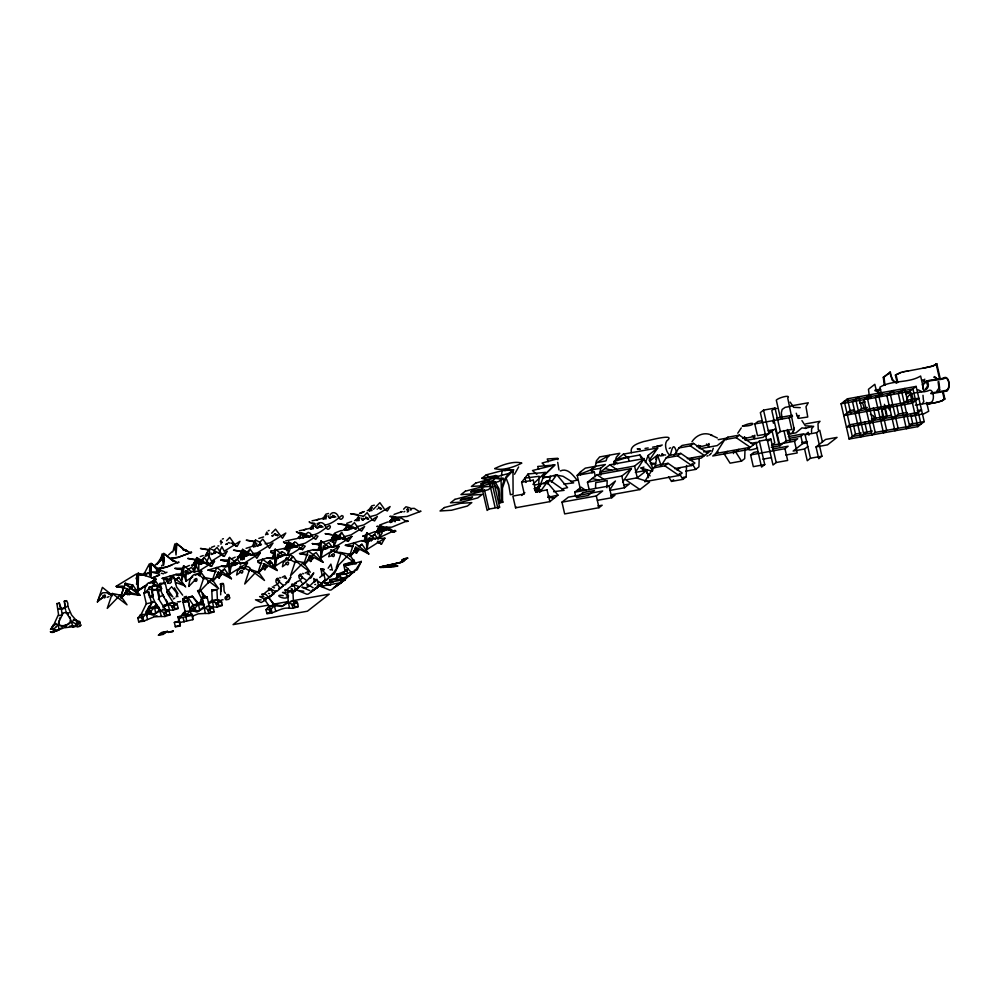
<?xml version="1.0" encoding="UTF-8"?>
<svg xmlns="http://www.w3.org/2000/svg" width="999" height="999" viewBox="0 0 999 999"><rect width="100%" height="100%" fill="white"/><g stroke="black" fill="none" stroke-linecap="round" stroke-linejoin="round"><path stroke-width="1.5" d="M381.094 532.08L382.53 531.231L380.794 531.456L381.318 527.872L383.304 528.533M64.96 605.332L64.972 606.368A6.618 5.295 86.9 0 1 64.91 607.33L65.559 609.777M197.602 563.274L197.877 562.212L200.649 563.386L204.058 562.887L200.499 564.198L201.723 562M557.704 462.337L558.965 469.905M170.067 614.835L164.922 616.52L161.301 616.47C159.79 606.942 151.049 600.174 151.898 589.822L157.018 589.348L159.528 600.324L165.147 609.178L166.433 614.797L170.067 614.835L168.819 610.064L162.587 609.415M153.134 595.254L153.122 596.453L150.162 597.589L149.251 596.915L153.134 595.254L151.898 589.822M142.77 614.385L139.735 615.459L146.204 613.935L153.696 614.685L160.027 609.652L156.818 604.582M178.247 608.441L173.102 610.127L169.468 610.077C167.957 600.549 159.228 593.781 160.065 583.428L165.185 582.954L167.707 593.93L173.327 602.784L174.613 608.403L178.247 608.441L176.998 603.671L173.327 602.784L169.48 603.134M160.027 609.652L160.002 610.851L153.696 614.685M161.314 588.861L161.289 590.059L158.341 591.208L157.43 590.521L161.314 588.861L160.065 583.428M191.234 615.109L188.174 600.449L183.029 602.272L186.114 615.734M188.174 600.449L190.272 610.901L186.988 614.248L181.868 614.86L185.14 611.513L190.272 610.901L197.765 611.65L204.083 607.817L209.216 606.143L212.887 607.03L213.424 609.353M197.765 611.65L204.096 606.605L201.985 597.365L207.105 596.903L210.514 611.75L214.136 611.8L213.237 607.854L209.216 606.143L206.656 606.368M214.136 611.8L209.003 613.473L205.369 613.436L201.985 597.365M204.096 606.605L204.083 607.817L208.092 609.54L213.237 607.854M216.895 589.535L211.776 590.009L211.763 591.221L216.895 589.535L217.395 599.75L218.681 605.369L222.315 605.406L221.416 601.46L217.395 599.75L213.561 600.099M267.969 607.242L274.425 605.719L281.918 606.468L288.261 601.423L289.523 608.254L293.157 608.291L298.301 606.618L297.39 602.672L293.381 600.948L290.821 601.186M292.882 590.746L287.762 591.221L287.737 592.419L292.882 590.746L293.381 600.948L294.668 606.568L298.301 606.618M256.731 543.169L256.643 543.893M255.207 544.33L255.507 540.034L260.252 542.432M242.307 559.902L242.607 549.325L251.698 555.094M939.622 387.987L938.798 381.518M595.529 488.349L595.729 482.654L607.18 480.581L606.93 487.699M668.581 476.785L671.528 481.406L682.966 479.345L686.163 476.848L686.55 465.459M699.213 458.341L698.913 466.883L695.716 469.38L685.701 471.178M733.503 453.571L733.603 450.724M745.042 448.651L744.692 458.616L741.508 461.113L730.057 463.174L724.188 453.921L727.372 451.436M923.388 400.037L922.989 395.292M58.866 628.92L58.579 626.685M150.712 577.36L151.249 566.833L149.375 570.304M163.636 565.122L164.236 557.854L162.812 559.44M192.145 566.083L195.829 559.865L193.818 572.077L196.403 566.033L196.815 557.592L211.576 566.358L214.498 561.263L209.378 563.486L204.37 562.737M146.965 585.164L137.974 590.834L138.586 573.476L155.856 579.058L153.284 584.153M160.577 571.091L151.336 563.511L150.549 576.236L149.35 563.873L143.631 574.75L149.987 572.152L144.743 575.199M268.157 534.303L267.27 533.204L267.208 534.565M938.898 387.924L938.098 381.718M298.851 548.014L302.51 549.587L305.232 546.191L303.084 545.342L301.573 547.564L292.582 553.234L287.862 555.094L288.599 541.957L297.115 546.478M295.08 588.935C294.892 582.142 288.024 588.324 285.851 590.921C281.88 588.886 288.936 589.535 290.234 591.733M206.568 562.1L209.153 556.53L209.728 548.301L220.654 554.07M526.073 482.455L524.875 478.096L539.16 476.298L538.473 487.887L539.622 492.282M238.274 557.867L241.621 551.598L240.759 559.964L241.621 556.331M199.238 575.599L201.748 571.228L191.92 571.553L189.286 572.764L186.101 570.604L186.001 581.143L192.745 576.898M222.365 542.569L221.453 541.57L220.941 544.23M869.505 397.415L868.456 389.273L874.837 384.29C875.761 388.386 876.797 394.655 882.154 394.717M884.315 385.152L883.278 377.272L890.334 372.165C891.27 376.261 892.307 382.53 897.664 382.605M885.014 385.302L883.965 377.16L890.334 372.165M58.929 629.083L58.991 629.77M313.024 526.898L312.874 527.622L312.924 525.561M358.816 518.631L358.666 519.355L358.703 517.295L359.727 517.794M325.774 516.933L325.624 517.657L325.674 515.596L326.96 516.083M371.566 508.666L371.416 509.39L371.466 507.33L372.227 507.804M275.237 557.966L267.195 557.966L258.017 560.614L257.892 562.4L260.627 562.774M351.86 536.463L338.361 544.967L333.654 546.828L335.876 541.758L336.351 539.522L335.701 537.924L334.965 538.461L336.101 535.501L343.107 539.048L336.338 536.438C333.616 540.447 339.71 539.81 341.683 537.986L346.74 538.698L351.86 536.463L348.301 541.321L334.39 533.691L333.654 546.828L331.069 546.79M385.939 529.72L395.979 531.118L393.868 532.092L380.169 525.424L379.208 537.599L376.261 537.549M243.893 555.282L243.956 554.37M595.329 466.595L596.403 460.814L599.625 456.93L609.265 455.194L596.49 462.774L606.043 460.851L607.092 457.742L610.114 455.032L619.755 453.296L616.321 457.217L613.985 465.072M220.692 594.83L220.742 583.741C226.298 581.63 222.128 590.983 225.437 593.306M207.342 564.048L198.863 561.013L198.751 571.178L214.498 561.263M699.35 446.128L702.322 446.278L709.178 444.53M505.894 477.572L508.766 484.977L510.364 494.692L513.099 494.193L512.962 470.616M286.838 548.463L287.912 547.939L284.315 549.038L287.912 547.939L288.311 546.665L286.838 548.463L286.576 550.661L287.437 545.267L288.174 545.816L286.139 548.351M332.63 540.197L333.691 539.672L330.095 540.771L333.691 539.672L334.103 538.399L332.63 540.197L332.367 542.395L333.229 537L333.966 537.549L331.918 540.097M120.479 597.04L125.325 583.254L139.872 595.292L130.432 592.569L126.748 588.523L125.862 593.394L121.066 597.951M201.423 563.873L198.614 564.06L198.326 562.2M221.591 574.188L219.106 578.034L216.696 576.198L218.331 571.99L231.443 578.758L224.55 569.043L220.742 571.653M247.215 555.606L244.393 555.794L244.118 553.933L244.655 552.747L249.85 554.62L246.291 555.931L247.515 553.733M267.37 565.921L264.897 569.767L262.487 567.932L264.111 563.723L277.235 570.491L270.342 560.789L267.395 562.799M313.162 557.654L310.689 561.5L308.266 559.665L309.902 555.469L323.014 562.225L316.121 552.522L312.312 555.119M358.953 549.4L356.468 553.234L354.058 551.398L355.694 547.202L368.806 553.958L361.913 544.255L358.416 546.703M599.837 474.425L600.636 468.244L605.406 464.51L595.779 466.246L590.996 469.992L592.082 472.814M662.799 454.158L661.962 455.419M394.106 518.843L394.143 518.144M137.163 579.432L136.513 584.215L137.874 582.754L137.163 579.432L137.562 583.366M356.468 553.234L357.055 548.951M501.361 476.024L502.147 470.654L513.623 469.905L505.794 478.384L502.447 488.061L502.559 502.435C499.712 490.422 502.222 476.486 513.623 469.905M243.494 555.993L243.943 559.39L244.767 555.881L243.369 552.884L244.068 551.148L248.501 554.482L246.428 555.132L245.479 552.984M198.863 561.013L198.239 562.924M244.655 552.747L244.018 554.657M144.605 593.069C144.718 583.004 149.937 578.309 157.792 587.112M381.044 530.656L381.206 529.62M175.587 583.616L175.799 582.454L184.79 585.814L173.351 577.572M186.101 570.604L185.077 571.977L188.349 573.651L188.549 572.489M234.34 564.223L234.128 565.384L230.869 563.711M277.747 556.006L279.92 557.117L280.12 555.956M323.526 547.739L325.711 548.851L325.911 547.689M378.534 531.818L379.895 530.132L377.672 533.953M301.211 534.852L301.561 532.929L304.308 533.691M347.003 526.585L347.352 524.662L350.1 525.424M392.782 518.319L393.144 516.396L395.879 517.157M125.325 583.254L132.867 585.139L139.872 595.292L125.862 593.394L126.748 588.523M922.514 403.608L923.963 400.986M394.106 519.967L394.967 518.131L396.041 518.206M66.446 613.261L66.683 613.249A9.366 4.67 51.3 0 1 67.383 614.185L71.004 620.367M923.376 381.281L924.799 379.195M394.355 521.078L394.293 519.792M654.732 467.607L657.492 455.057L649.637 461.226M149.463 574.974L150.15 570.404L150.874 570.841L149.625 571.765L150.15 570.404M168.044 582.604L167.869 583.391L166.333 577.772L163.274 578.396L165.996 578.071M172.802 551.898L174.85 543.931L176.036 554.994L176.835 543.581L186.114 551.198L176.323 543.381L173.838 550.387M299.937 538.211L300.262 536.925M345.729 529.945L346.054 528.658M226.848 573.776L229.545 574.3L231.893 562.337L235.065 564.497L237.712 563.286L247.527 562.961L244.193 568.793L239.972 566.833M243.394 555.007L243.881 552.459L242.857 553.446M272.64 565.509L275.337 566.033L277.685 554.07L280.856 556.231L283.504 555.019L290.222 554.807L292.482 556.156L290.534 559.552M793.056 431.431L793.943 427.922M58.529 622.577L62.887 613.611M219.106 578.034L220.092 574.2M264.897 569.767L265.871 565.933M277.972 558.516L278.634 555.968M310.689 561.5L311.988 556.393M160.327 560.739L162.1 553.908L163.287 565.222L164.086 553.546L173.589 561.351L163.574 553.346L161.051 560.464M61.476 608.141L61.389 608.391A5.607 4.483 63.7 0 1 60.939 607.742L59.64 604.058M938.536 391.783L939.984 389.285M380.057 529.957L379.77 531.068L380.219 530.469M216.696 576.198L218.331 571.99M262.487 567.932L264.111 563.723M308.266 559.665L309.902 555.469M321.328 548.513L321.016 549.7L312.987 549.7L299.575 553.571L307.655 555.144M354.058 551.398L355.694 547.202M367.12 540.259L366.808 541.433L361.85 540.621L345.367 545.304L352.547 546.703M181.456 580.544L183.054 574.55L182.954 571.166L181.868 574.1L175.624 574.5L162.213 578.371L170.292 579.944M699.525 446.428L699.038 448.226L699.924 446.491L698.626 445.429L697.04 446.665L699.924 446.491M745.354 437.649L744.829 439.96L745.716 438.224L754.957 436.263M713.311 448.201L712 451.973M312.35 589.997L312.462 590.834L322.515 583.541L315.247 588.611M396.416 520.067L399.038 519.98M300.1 537.699L299.488 538.523L300.362 536.763M345.879 529.433L345.279 530.269L346.154 528.496M222.39 539.06L223.376 538.698M268.182 530.806L269.168 530.432M334.265 538.224L333.941 539.335C326.461 539.822 320.117 545.092 312.325 543.606L320.404 545.179M213.411 553.034L213.424 553.671L215.16 553.109M303.396 534.989L302.759 535.751M349.175 526.723L348.551 527.484M394.967 518.456L394.343 519.23M259.203 544.767L259.203 545.404L260.939 544.842M61.401 608.354L61.414 608.316A3.521 3.334 68.3 0 0 64.61 607.23C69.868 608.204 67.994 598.801 64.698 601.535M181.506 580.719L183.704 574.138L183.641 565.709L191.021 571.378M219.318 552.135L221.903 546.678L224.251 551.248L239.997 541.321L237.075 546.428L231.631 543.019L232.817 543.893M112.25 593.468L107.255 608.379L120.117 595.104L127.023 604.82L112.25 593.468L120.117 595.104M120.554 597.502L125.1 583.94L139.872 595.292M136.488 578.046L137.85 573.975L137.974 590.834L135.09 590.272M157.23 588.361L158.142 585.651L160.764 586.188M168.394 583.129L170.891 575.674M181.144 573.164L183.641 565.709M198.926 592.295L203.933 577.385L211.8 579.02L218.694 588.723L203.933 577.385M212.088 581.081L216.683 567.42L231.443 578.758M226.923 564.897L229.433 557.442L236.813 563.124M249.713 569.118L244.718 584.028L256.381 571.578L259.315 573.176L264.485 580.456L249.713 569.118L256.381 571.578M257.917 572.702L262.462 559.153L277.235 570.491M272.49 557.317L275.212 549.175L283.828 555.794M295.504 560.851L290.497 575.761L303.371 562.487L310.264 572.202L295.504 560.851L303.371 562.487M303.708 564.435L308.254 550.886L323.014 562.225M317.819 550.412L321.004 540.921L329.62 547.539M341.296 552.584L336.288 567.494L349.163 554.22L356.056 563.936L341.296 552.584L349.163 554.22M349.5 556.181L354.046 542.619L368.806 553.958M364.061 540.784L366.795 532.654L375.412 539.273M136.139 578.796L138.074 573.289L145.729 575.611M149.488 567.107L150.824 563.324L159.89 570.579M66.596 613.536L69.468 612.612M303.084 545.342C298.851 543.706 292.257 550.187 289.81 546.391L290.547 544.705L296.303 547.002M335.602 538.124L336.338 536.438M381.868 528.908L382.13 528.171L385.676 529.832L383.753 530.344L381.031 529.158L381.868 528.908L381.618 531.006L384.028 530.694M61.351 608.503L61.975 613.723A8.566 7.98 58.8 0 1 61.838 614.497L61.975 614.835M537.375 492.195L545.254 472.415L528.134 473.938L521.628 482.255L524.313 494.006L512.862 496.066L515.559 507.817L549.9 501.623L557.904 495.192M312.912 527.435L310.951 528.808L313.486 528.771M325.674 517.457L323.152 518.893L326.236 518.793M358.703 519.168L356.306 520.616L359.278 520.504M371.453 509.203L369.168 510.576L372.028 510.539M315.659 525.774L315.672 527.11M328.384 515.834L329.121 517.694L334.091 516.795L332.48 516.945M557.829 459.64L557.629 458.291L547.265 458.991L548.176 461.863M216.084 571.678L207.992 570.104L221.403 566.233L227.66 565.834L228.734 562.899L229.545 574.3L247.527 562.961M273.451 557.567L274.525 554.645L275.337 566.033L288.823 557.529L290.222 554.807M319.243 549.3L320.317 546.378L321.116 557.767L339.111 546.441L329.283 546.753L322.24 550.162M365.022 541.046L366.109 538.111L366.908 549.512L384.89 538.174L372.852 538.636L368.019 541.895M939.035 387.962L936.75 391.233M130.569 591.97L129.608 594.517L127.535 594.555L125.125 592.719L126.536 590.209L129.808 591.883L127.535 594.555M131.531 589.41L132.867 585.139L121.079 597.315M302.685 537.712C302.709 536.001 303.983 538.836 302.884 537.187L302.722 536.338M348.476 529.458C348.501 527.734 349.762 530.569 348.676 528.933L348.514 528.071M514.522 474.263L518.631 466.958M145.217 585.639L137.974 590.834L138.986 588.161M59.441 618.731L59.753 617.919M645.342 462.612L648.176 455.407L657.742 447.939L623.401 454.133L613.836 461.613L614.785 464.335M201.661 563.598L199.95 562.275L200.275 561.463M247.44 555.344L245.742 554.008L246.066 553.196M240.971 556.568L242.12 556.206L238.187 557.242L240.971 556.568L241.683 553.284L239.673 556.081L237.263 556.893M547.177 482.355L558.004 495.104L547.939 497.352M78.958 623.875C77.785 624.825 77.622 622.589 75.449 624.512M53.034 626.41L55.832 623.364M195.155 564.835L196.328 564.472L192.395 565.496L195.155 564.835L195.904 561.55L193.856 564.335L191.483 565.159M148.913 606.306L146.216 612.737L147.49 619.555L143.819 621.228L138.699 621.84L137.8 617.906L141.071 614.56L146.316 603.746L143.794 592.782L148.002 591.483L148.926 592.157L151.436 603.134L146.204 613.935L142.919 617.282L137.8 617.906M253.446 543.656L255.507 540.034M130.432 592.569L129.608 594.517L125.125 592.719M238.599 558.491L242.607 549.325M655.694 459.24L657.492 455.057L660.776 464.61M290.547 544.705L289.81 546.391M384.765 529.482L383.354 530.244L383.454 531.181L386.426 529.782L384.19 530.044L383.104 529.22L385.264 528.508L381.893 527.247L380.744 530.207L382.13 528.171M176.111 596.952L176.773 595.429M287.862 555.094L290.572 547.789L289.91 546.191L289.173 546.728L289.211 547.989L291.521 547.714M908.416 392.919L909.827 391.458M161.588 566.046L161.938 565.297M378.471 531.618L379.757 529.283L379.008 528.733L375.312 533.054M922.202 384.965C926.385 377.884 937.424 380.806 943.73 377.859C949.2 374.675 951.173 388.549 946.74 391.021L931.018 393.756M265.547 534.84L266.845 532.042M193.207 564.822L196.815 557.592M202.56 560.901L204.258 557.38L208.566 563.448M250.162 554.482L255.157 555.219L260.277 552.996L256.83 558.341L250.05 549.113L248.351 552.634L246.278 553.009M345.067 537.437L341.621 532.579L339.922 536.113L337.849 536.538M156.344 603.496L154.37 607.542L151.099 610.901L145.966 611.513L149.251 608.166L152.522 601.41M158.304 599.45L159.615 596.74L157.105 585.776L156.181 585.089L151.973 586.388L152.909 590.459M345.167 571.503L343.718 564.61L347.427 565.334L361.313 561.426L357.142 569.905L354.645 570.129M284.74 549.125L288.599 541.957M330.519 540.859L333.042 536.063L333.466 538.736M208.504 553.384L207.73 554.932L208.828 553.808M288.162 547.589L270.904 551.148L270.642 552.435L272.702 552.709M254.333 545.129L253.559 546.678L254.62 545.541M220.304 541.733L221.016 540.359M184.178 596.977L186.451 596.391L186.388 598.251M167.17 591.957L170.679 587.699M547.789 484.065L550.761 476.348L556.805 474.7L567.569 487.637L561.813 488.911M161.139 557.554L156.768 564.535L160.352 560.514L154.445 565.634M179.857 626.148L179.37 620.891L174.35 622.439L175.337 626.723L179.857 626.148L180.357 625.187L178.634 618.294L181.244 617.045L177.959 616.845L178.946 621.141M179.62 622.589L192.782 619.667L192.308 614.41L182.979 615.297L177.959 616.845M192.782 619.667L192.308 614.41M205.157 555.831L209.728 548.301M493.843 479.358L495.904 475.536L498.576 476.973M391.433 521.615L392.083 520.879M312.025 525.774L310.152 528.683L310.914 528.071L303.796 529.82L306.019 529.27M334.39 533.691L331.855 538.161L333.504 538.174M380.169 525.424L376.223 532.205M153.184 583.716L155.856 579.058L149.425 583.104M331.543 550.299L335.764 552.26L339.111 546.441M384.89 538.174L381.556 543.993L377.335 542.032M53.347 625.711L58.529 614.422L56.893 603.508M207.293 552.934L206.406 554.433L208.117 554.12M253.109 544.667L252.223 546.178L253.908 545.854M287.437 545.267L285.539 547.964M333.229 537L331.331 539.697M358.291 516.72L355.944 520.417L356.693 519.805L354.52 520.629M241.683 553.284L242.395 554.083L240.347 556.618M58.641 629.882L66.434 626.873M390.684 519.955L391.833 519.305M279.62 580.606C277.922 587.462 273.738 580.781 277.335 578.284M302.435 576.623C301.111 582.941 296.641 576.123 300.237 574.15M609.865 489.797L615.434 481.006L609.065 485.989L574.725 492.195L575.736 496.603M622.614 482.367L631.38 468.556L597.04 474.75L587.474 482.23L589.148 489.56M600.899 475.187L600.224 472.252L609.79 464.785L644.13 458.578L635.364 472.39L646.815 470.329L648.501 477.672M653.396 467.882L644.642 481.693L678.983 475.499L682.167 473.014L668.031 463.324L656.58 465.397L653.396 467.882L664.834 465.821L668.031 463.324M661.363 465.459L666.146 457.917L669.33 455.432L680.781 453.359L694.917 463.037L691.733 465.534L674.562 468.631M674.113 455.482L678.895 447.952L682.08 445.454L693.531 443.394L707.667 453.071M726.273 439.71L727.871 437.2L739.322 435.127L753.458 444.805M403.584 509.203L405.969 506.768L410.002 507.904M338.012 538.598L335.239 537.412L336.925 537.337L338.012 538.598L340.072 538.124M238.274 557.704L239.66 555.594M337.962 538.074L337.862 539.398L341.371 538.174L337.312 537.487L339.473 536.775M741.283 427.909L737.761 433.216M322.465 568.968L320.829 568.731L322.265 575.636L323.763 575.224L324.513 573.663M328.147 568.206L330.869 564.123L332.355 570.204M348.114 568.468L346.653 571.091M352.147 562.412L353.771 559.989L354.782 564.16M361.313 561.426L354.046 572.327L351.71 572.752L343.718 564.61L349.488 562.612L352.822 564.335L343.718 564.61L346.616 565.134M533.291 480.044L535.764 491.933L541.196 483.828L547.252 482.18L539.947 491.983M59.291 623.488L56.406 626.598M388.898 522.002L391.108 519.892M504.994 470.704C506.83 467.445 511.65 469.48 512.762 472.352M649.125 460.489L657.742 447.939M299.513 536.438L298.189 538.036L300.986 537.862M345.304 528.171L343.968 529.77L346.004 529.732M184.078 600.137L184.553 599.5M226.486 598.401L226.96 597.764M212.562 581.106L218.868 573.339M201.985 598.101L201.573 598.676L197.615 590.746L200.687 590.122L197.615 590.746M258.354 572.839L264.66 565.072M304.146 564.572L310.452 556.805M349.925 556.318L356.293 548.426M315.709 525.736L315.309 526.373M390.559 522.627L392.37 521.353M534.964 490.559L537.749 486.8M551.336 482.055L556.805 474.7L554.133 476.173M391.183 520.541L390.259 521.466M371.041 540.958L372.852 538.636L372.427 539.71L369.255 537.537L366.908 549.512L366.795 532.654M267.794 563.274L269.131 561.6L272.065 563.211L269.593 563.661L269.131 561.6M280.544 553.309L281.88 551.635L284.815 553.246L286.538 555.669M292.62 544.168L294.755 542.182L296.104 542.469L299.5 546.003M691.957 441.795C696.091 435.089 704.857 431.406 712.125 435.452L710.789 434.927L717.344 437.974M172.165 551.623L168.481 555.007M709.028 443.494L707.617 445.104L708.853 446.84M754.819 435.227L753.408 436.838L754.632 438.573M710.564 454.095L711.226 453.346M347.402 564.91L353.771 559.989M125.862 593.394L127.884 591.158M129.92 588.923L132.967 585.576L121.179 597.752M302.734 535.377L304.47 534.727M348.526 527.122L350.249 526.461M79.945 621.553L74.176 620.017L68.481 624.138A10.215 8.229 -9.2 0 1 65.185 625.486M535.439 491.358L539.585 486.9M217.882 545.941L218.843 545.941M300.125 534.44L301.561 532.929M345.916 526.173L347.352 524.662M391.708 517.907L393.144 516.396M595.379 476.635L594.368 472.252L577.197 475.349L590.147 470.142L594.929 466.408L585.289 468.144L580.506 471.878L577.197 475.349L580.219 488.511M546.553 482.267L548.101 480.644M144.805 592.857L150.587 586.888L151.786 587.912L151.236 589.248L149.825 589.66L148.639 588.486L149.213 586.987L150.687 586.875M153.484 583.903L155.869 581.443L159.028 585.901M176.611 579.52L178.759 577.31L185.652 587.025M181.855 577.297L184.003 575.087M193.806 568.169L194.805 567.132M201.049 560.701L204.258 557.38M208.267 556.431L209.041 555.631M213.848 550.674L217.008 547.415L223.052 555.906L221.416 554.795M226.611 540.696L229.758 537.437L235.801 545.941L233.466 544.343M195.167 579.87L188.786 586.463C189.598 574.8 195.929 569.567 203.933 579.345M199.263 575.649L201.661 573.176L205.132 578.071M200 591.183L211.8 579.02M212.75 581.218L218.107 575.686M221.328 572.365L224.55 569.043M234.078 562.4L237.3 559.078L240.747 563.936M246.828 552.435L250.05 549.113M259.628 542.407L262.799 539.148L269.555 548.251L273.039 543.031L257.28 552.884L252.335 553.783M271.653 533.191L275.549 529.17L282.455 538.274L285.789 533.066L270.03 542.907L265.085 543.793M240.484 572.102L236.626 575.012L237.487 570.829L241.171 567.594L245.354 568.431L249.425 570.729M243.419 569.068C245.005 565.521 249.713 565.771 250.861 569.73M258.541 572.951L263.898 567.42M268.194 562.999L270.342 560.789M304.57 535.027L308.179 532.355L310.314 533.304L312.999 537.1M317.307 525.062C319.368 520.604 324.8 522.727 325.761 527.135M330.057 515.097C332.118 510.639 337.55 512.762 338.511 517.157M290.01 559.964L293.231 556.655L297.103 562.112M304.32 564.685L309.69 559.153M338.411 535.901L341.621 532.579M351.161 525.936L354.37 522.614L358.691 528.683M363.099 516.795L367.132 512.649L371.428 518.706M373.439 509.315L375.05 507.654M375.849 506.83L379.882 502.684L384.178 508.728M350.112 556.431L355.482 550.899M359.765 546.465L361.913 544.255M372.515 536.5L374.662 534.29L378.109 539.135M204.458 604.333L198.464 603.309L193.319 605.119L190.047 608.478L195.167 607.854L198.439 604.507L198.464 603.309L192.195 596.141L187.987 597.439L193.319 605.119L194.605 610.739L193.207 609.153M289.523 608.254C281.256 606.905 274.925 613.598 266.92 613.623L266.021 609.677L269.305 606.331L274.45 604.507L281.93 605.794M266.021 609.677L271.154 609.065L274.425 605.719L274.45 604.507L268.182 597.34L263.973 598.638L269.305 606.331L270.592 611.95L266.92 613.623M285.989 564.123L282.417 566.745L283.279 562.562L286.963 559.328L291.134 560.164L295.204 562.474M282.168 577.272L284.852 575.861L286.526 578.621M331.743 582.417L330.419 583.029L329.795 579.707L338.886 579.432L347.39 576.535L340.959 581.855M347.777 576.523L345.716 574.1L342.382 572.39L340.347 574.637L345.716 574.1L354.208 571.203L349.213 576.111L346.878 576.523M56.331 626.673L54.121 628.758M162.812 632.692L165.272 632.13L164.373 632.567M532.917 484.365L545.254 472.415M542.482 476.885L554.807 464.935L537.699 466.471L538.611 469.343M544.293 475.099L554.807 464.935L532.504 470.529L536.825 474.338M162.737 633.953L161.9 634.29M305.12 573.064L307.742 571.728L309.49 574.949M70.405 622.015L68.556 623.451M294.755 542.182L292.17 544.33M143.631 574.75L145.529 572.964M188.349 573.651L189.286 572.764M279.92 557.117L280.856 556.231M325.711 548.851L329.283 546.753L326.948 548.663M294.693 583.653L292.67 585.589L291.471 585.139L292.108 583.94L299.488 586.838L306.368 581.418L302.235 584.69M98.951 600.661L105.02 595.429L100.537 599.188M546.028 481.655L547.102 480.656M55.907 630.057C50.649 631.243 54.495 623.501 50.487 629.37A3.746 3.009 65.5 0 1 51.548 628.908L52.235 628.783A3.746 3.009 65.5 0 1 53.759 629.07L53.909 628.958M185.14 611.513L182.642 613.786L184.665 613.074M521.703 495.479L524.875 492.607M297.315 547.315L290.309 543.768L289.173 546.728L289.747 545.229L293.294 544.892L289.523 543.468M270.904 588.561L268.556 590.097L268.469 588.324L269.218 588.061L275.1 591.346L277.435 590.921L283.479 585.551L279.183 588.848M336.925 537.337L339.086 536.625L335.314 535.202M313.174 587.849L306.905 583.841L307.517 587.162L309.865 585.639M310.876 584.715L316.945 579.22L318.306 584.615M319.717 577.559L323.763 573.888L325.125 579.283M335.214 579.283L339.835 575.087L341.084 580.019M343.194 572.902L346.665 569.755L347.59 573.451M339.298 583.866L347.39 576.535M354.208 571.203L346.116 578.521L343.781 578.945L336.613 574.375L342.382 572.39L341.945 573.376L346.665 569.755M184.877 574.949L191.92 571.553L189.585 573.463M194.555 564.885L196.141 562.961L195.404 562.337M243.032 554.283L245.354 553.871M295.354 583.054L296.091 582.429M102.073 597.839L103.559 596.59M174.738 598.189L173.277 598.975M235.377 565.197L237.712 563.286L230.657 566.683L221.403 566.233L225.886 567.02M281.156 556.93L283.504 555.019L276.448 558.416L267.195 557.966L273.164 559.015M259.116 544.567L260.389 544.105M502.147 470.654L486.263 474.85L481.868 478.284L488.486 480.544M499.6 507.167L488.861 509.103L487.137 510.452L481.056 483.916L482.779 482.567L493.518 480.631L499.6 507.167L497.877 508.516L491.795 481.98L493.518 480.631M502.997 502.097L499.825 502.934L498.026 489.435L494.318 484.415M515.559 507.817L516.446 507.117M547.027 490.01L549.9 501.623M561.975 502.16L568.344 497.177L602.684 490.984L596.316 495.966L561.975 502.16L564.66 513.911L599 507.704L602.185 505.219L597.902 505.993M574.725 492.195L581.093 487.212L586.238 490.734M587.474 482.23L621.815 476.024L631.38 468.556M600.224 472.252L634.565 466.058L644.13 458.578M597.439 500.324L611.75 497.739L614.934 495.242L610.651 496.016M610.189 490.359L624.5 487.774L629.283 484.028L623.563 485.064M636.413 477.959L649.512 482.067L639.947 489.547L625.811 479.87L637.25 477.809L646.815 470.329M666.146 457.917L677.597 455.856L680.781 453.359M678.895 447.952L690.346 445.891L693.531 443.394M677.097 470.092L680.282 467.594M693.031 457.629L689.847 460.127L701.286 458.054L710.851 450.586L703.696 451.873M727.871 437.2L717.232 445.591L700.062 448.701M671.528 481.406L673.651 479.745M777.197 434.041L780.381 431.556L774.999 408.054L763.548 410.127L760.364 412.612L766.757 440.509M718.056 451.835L712.737 455.994L747.077 449.787L756.643 442.32L750.923 443.344M736.126 437.624L750.261 447.302L715.921 453.496L724.687 439.685L736.126 437.624L739.322 435.127M774.999 408.054L771.815 410.552L779.882 445.791L771.303 447.34M763.548 410.127L768.93 433.616L757.492 435.676L754.794 423.938L757.979 421.441L762.274 420.666M738.823 449.363L735.626 451.86L741.508 461.113M765.808 435.152L763.011 437.337L745.841 440.434M768.593 432.967L772.577 429.857L768.281 430.631M759.377 441.096L756.181 443.581L761.563 467.07L764.747 464.585L759.377 441.096L770.816 439.023L776.198 462.512L773.014 465.01L767.632 441.521L770.816 439.023M765.746 436.113L775.311 428.633L779.008 444.78M754.794 423.938L789.135 417.744L792.332 415.247L776.585 418.082M764.747 464.585L753.308 466.645L750.611 454.907L753.808 452.41L758.091 451.635M779.882 445.791L786.263 440.809L797.702 438.736L794.517 441.233L771.628 445.367L774.812 442.869L772.127 431.118M841.071 403.796L847.452 398.813L916.133 386.413L924.2 421.653L917.831 426.635L849.15 439.036L841.071 403.796L909.752 391.408L916.133 386.413M750.611 454.907L784.952 448.701L788.149 446.216L772.402 449.051M789.447 438.311L800.898 436.251L804.083 433.753L788.336 436.588M807.779 446.503L804.595 448.988L807.279 460.739L810.476 458.241L805.094 434.752L808.278 432.267L808.953 435.202M805.094 434.752L816.545 432.692L819.729 430.194L822.414 441.945M807.005 442.807L802.709 443.581L793.144 451.061L804.595 448.988M897.09 382.43L895.404 375.087L901.135 372.44M895.404 375.087L900.299 372.689M855.206 413.474L861.588 408.491L867.307 407.467M816.046 446.928L825.599 439.448L837.05 437.387L827.484 444.855L816.046 446.928L818.73 458.678L821.915 456.181L816.545 432.692M866.657 411.413L869.842 408.916M878.109 409.34L881.293 406.855M940.171 378.459L936.812 363.786L934.365 365.147M857.904 425.224L861.088 422.727M936.812 363.786L933.815 365.447M889.547 407.28L892.744 404.782M849.15 439.036L855.519 434.053L861.238 433.017M869.342 423.164L875.723 418.169L873.363 407.892M900.998 405.219L907.379 400.224L918.818 398.164L912.449 403.146L843.768 415.547L850.137 410.564L854.432 409.79M880.793 421.091L887.174 416.108L884.477 404.358M923.126 389.573C919.867 378.434 938.923 381.056 943.893 378.571C948.95 375.312 950.786 388.174 946.577 390.309L930.906 393.044M870.928 433.191L852.334 436.538L844.267 401.311L912.949 388.911L921.016 424.15L875.224 432.417L872.04 434.902L863.973 399.662L870.341 394.68L871.016 397.614M892.244 419.031L898.613 414.036L907.204 412.487M903.683 416.958L906.88 414.473M943.206 391.67L944.879 399.013L942.444 400.374M944.879 399.013L941.882 400.686M744.417 437.175L742.831 438.411L745.716 438.224L744.417 437.175L746.34 438.211M910.726 401.436L912.899 398.014L911.238 392.819M339.835 575.087L335.115 578.721L329.795 579.707L333.379 581.992M925.823 388.711L927.696 385.764L926.248 381.168M54.071 624.812L56.493 624.25L61.626 625.674A9.878 7.742 -10 0 0 65.147 625.362M273.801 586.076L277.46 584.403L279.133 586.8M403.833 511.888L404.782 511.426M268.169 598.226L269.83 596.977L268.019 598.226M266.184 599.662L261.164 602.547L255.469 599.787L261.101 599.887M267.932 598.189L273.963 593.781L268.244 597.09M296.865 581.805L300.349 580.269L301.898 582.779M294.305 589.922L295.754 589.909M340.709 582.517L345.417 579.408L335.364 586.7L345.417 579.408L324.812 583.129L328.733 584.765M341.283 582.617L331.231 589.897L329.845 590.147L320.691 586.326L341.283 582.617L333.454 587.737M58.429 623.601L59.066 623.164M709.352 455.082L710.189 454.483M875.449 389.947L877.909 389.66L880.057 395.529M288.561 595.879C286.351 601.873 271.541 593.543 283.216 595.641M291.895 593.244L296.853 589.647L292.32 592.657M371.166 536.738L374.662 534.29M311.263 591.745L318.394 586.738L308.341 594.03L306.943 594.28L297.789 590.459L303.833 591.233M345.417 579.408L337.187 584.852M53.921 630.456L54.146 630.319A6.131 3.509 -40.1 0 0 55.981 631.231M163.149 606.755L168.207 603.259L168.182 604.457L163.137 607.529M208.479 602.847L212.275 600.224L213.536 607.042L217.17 607.08L222.315 605.406M178.759 562.499L176.885 563.024L174.088 560.726M187.7 569.954L191.508 567.345L194.955 572.202M174.95 579.919L178.759 577.31M233.491 561.688L237.3 559.078M279.283 553.421L281.88 551.635M325.062 545.154L328.871 542.557L332.317 547.402M191.983 606.031L198.439 604.507L204.445 605.107M278.346 578.321L276.586 579.47L283.029 585.152L285.364 584.727L290.859 577.01L288.461 582.305L286.189 582.679M301.236 574.188L299.488 575.337L306.943 580.719L313.761 572.877L311.188 577.722L309.29 578.583M173.426 575.599L170.055 576.311L173.426 575.599L176.623 587.087L182.642 595.154M223.464 583.491L220.105 584.19L220.742 583.741M75.337 625.973L77.198 625.399M331.631 555.769L328.721 556.718L329.795 553.146L332.754 551.061L335.464 551.336L340.759 553.871M788.86 418.044L792.544 416.233M206.581 554.657L207.33 554.17M141.334 575.162L144.992 572.764M252.372 546.391L253.134 545.904M52.722 626.398L51.898 626.71M298.389 537.624L299.525 537.1L298.251 538.174M344.168 529.358L345.317 528.833L344.043 529.907M296.216 589.685L299.538 586.75L292.195 592.257M748.426 449.138C747.814 451.298 755.669 448.688 757.654 448.014M134.99 589.835L137.862 590.397L146.865 584.727M150.812 582.729L155.956 579.495L153.284 580.244M195.317 575.274L201.748 571.228M260.277 552.996L244.543 562.912L239.598 563.811M226.773 594.842C230.045 592.794 229.807 598.513 226.773 596.103M125.037 588.311L116.321 586.188L136.601 573.838L137.862 590.397M53.646 630.631L52.785 631.131M208.466 603.721L217.395 599.75L221.066 600.636L221.603 602.959M281.918 606.468L288.236 602.634L293.381 600.948L297.053 601.848L297.577 604.17M79.408 623.601L80.295 623.101M295.754 582.991L295.18 582.779M658.329 455.532L659.59 454.795M151.923 581.793L155.956 579.495M407.292 509.49L408.017 509.09M306.119 536.038C303.971 536.013 305.145 537.962 306.718 536.65M290.297 545.429L289.448 545.679L292.22 546.865L294.293 546.391M169.755 583.503L171.353 582.205L170.692 576.485M394.98 530.344L379.208 537.599L382.093 533.154L381.481 529.657M543.094 483.866L549.787 480.194L564.098 490.347L553.608 491.72M535.202 488.786L540.559 485.851M544.567 483.653L547.252 482.18M50.325 631.668A1.648 1.324 65.5 0 0 50.924 632.18L51.274 631.955M54.346 631.73L58.329 629.994M389.922 521.041L390.572 520.679M408.504 511.463L407.167 512.037M885.064 407.38L882.092 410.302L882.567 418.057M925.211 389.86C929.058 388.574 929.27 383.329 926.747 380.694M172.003 607.579L174.513 606.281M163.824 613.973L166.333 612.674M216.071 604.532L218.581 603.234M207.892 610.926L210.402 609.627M292.058 605.744L294.568 604.445M293.681 545.029L291.533 545.754L295.579 546.441L292.07 547.664L292.17 546.341L293.331 546.028M77.323 625.349L77.597 625.137A6.469 5.07 28.9 0 1 76.673 625.973L76.236 626.223A5.932 4.558 25.2 0 1 75.874 626.361L77.173 626.635M58.267 608.828L59.441 608.416M669.255 448.426L670.541 447.802M175.349 563.299L167.695 566.67L157.992 568.419M178.634 618.294L191.796 615.372M335.002 539.735L337.3 539.46L335.252 540.384M226.211 544.068L227.547 543.681L225.749 544.492M272.103 535.963L273.339 535.414L272.003 535.801M934.427 365.359L932.429 366.034M942.507 400.599L940.509 401.273M362.812 519.83L363.424 519.555L362.175 520.092M164.872 573.189L166.983 572.215M329.782 518.131L331.73 517.22M317.033 528.096C322.477 526.048 313.361 528.733 318.806 527.26M151.998 614.835L155.657 613.161L154.395 606.343L158.891 607.117M138.699 621.84L142.358 620.167L141.071 614.56M363.112 519.692L364.885 518.906L361.588 519.068M196.066 611.8L199.738 610.127L198.439 604.507L192.195 596.141M394.018 521.166L395.317 521.066M107.13 597.315L109.003 596.615M213.549 553.246L215.659 552.759L214.398 551.648M379.732 525.012L387.674 522.002M184.328 567.682L189.41 565.446M259.328 544.979L261.438 544.505L260.19 543.394M231.381 558.853L235.19 557.18M804.982 428.321L813.648 426.273L811.625 428.721L811.5 432.28M226.91 543.956L227.335 543.768M272.702 535.689L273.127 535.514M394.081 514.398L402.16 511.575L400.974 512.025M396.578 519.105L399.225 517.944L401.511 518.219L406.506 521.628L408.341 521.178L407.068 520.916L391.858 527.147L383.716 527.397M79.296 625.399L80.594 625.511A3.746 3.159 -89.3 0 1 79.371 626.385L79.383 626.41M171.803 565.109L163.074 568.219L158.204 568.593M78.284 623.289L78.559 622.839A3.746 3.159 -89.3 0 1 79.995 622.852M365.871 536.788L362.862 536.151L374.7 531.743M363.436 511.95L360.214 513.174L364.385 511.55M377.422 509.028L377.11 509.14M351.636 521.515L346.715 523.351M286.238 582.492L287.462 582.117M211.501 547.327L214.623 546.078M79.258 626.46L78.721 626.648A3.746 3.159 -89.3 0 1 77.16 626.66M211.264 554.532L211.95 554.258M257.055 546.266L257.742 545.991M339.935 530.993L334.69 533.079M151.948 578.109L159.665 574.974L151.573 578.171M258.853 538.411L263.586 536.925M276.586 579.47L278.871 578.945M299.488 575.337L301.76 574.812M147.49 619.555L154.196 616.858L161.301 616.47M192.894 615.983L198.264 613.823L205.369 613.436M390.172 522.202L392.083 521.703M933.74 365.684L922.739 368.356M941.807 400.924L933.653 403.059M200.287 556.593L203.259 555.544M246.079 548.326L251.099 546.778M362.749 512.225L359.465 513.386M558.216 458.578L542.07 463.049L545.167 465.984M302.847 537.999L303.996 537.674M159.615 596.74L162.562 595.604L162.587 594.405L164.186 596.927M154.383 601.997L146.316 603.746M305.12 536.725L307.13 536.426L305.157 535.414M350.911 528.459L352.909 528.159L350.949 527.147M875.049 390.259L877.946 390.347L879.844 395.567M321.853 526.411L318.968 527.185M318.644 527.31L319.33 527.06M149.138 612.187L150.537 613.786L149.251 608.166L153.109 606.793M141.284 617.432L143.307 616.708M287.987 595.916L286.363 595.991M331.556 517.282L329.283 517.744L330.544 517.594M389.885 521.391L392.083 521.016M160.052 584.627L165.185 582.954M151.873 591.021L157.018 589.348M172.203 606.181L177.347 604.507L173.327 602.784L168.182 604.457L172.203 606.181L173.102 610.127M201.96 598.576L207.105 596.903M164.023 612.574L169.168 610.901L165.147 609.178L160.002 610.851L164.023 612.574L164.922 616.52M211.776 590.009L212.25 601.423L216.271 603.146L221.416 601.46M287.762 591.221L288.236 602.634L292.257 604.345L297.39 602.672M58.129 630.057L57.605 630.207M410.651 508.553L414.223 508.354L419.23 511.538L420.991 511.213L407.018 516.483L395.055 517.332M336.75 552.559L340.284 552.347L342.432 553.808M163.824 605.232L165.222 604.795M644.442 470.954L641.021 467.982L643.943 467.07M651.261 464.785L655.656 463.424L650.149 463.136M347.814 529.994L349.787 529.408M175.337 626.723L180.357 625.187M75.449 626.535L74.251 626.523M197.877 562.212L199.95 562.275M335.239 537.412L336.076 537.162M880.394 389.061L876.473 389.997M880.656 389.747L875.211 390.971M865.146 401.86L859.702 403.084L862.437 402.46L864.51 408.803M886.213 406.93L893.094 405.457M211.413 554.02L212.5 554.108M332.143 574.462L334.253 574.038L338.424 565.559L331.156 576.46L328.808 576.885L320.829 568.731L324.151 569.293M318.244 585.938L317.158 585.988M319.143 585.676L324.488 580.669L316.396 587.999L315.147 588.099M336.963 584.278L338.399 583.866M73.439 619.505L75.674 619.904L77.81 623.089A3.746 3.159 -89.3 0 0 76.548 623.988A1.648 1.399 -89.3 0 0 76.186 624.75M931.93 366.346L929.582 366.983M940.009 401.586L935.027 402.784M257.193 545.766L258.279 545.854M560.327 470.941C567.619 467.569 573.089 475.287 577.135 480.157L571.016 481.518M317.794 527.559L315.796 527.322M279.158 588.411L279.333 587.537M332.13 574.15L333.054 573.901M315.272 581.58L314.348 581.83L313.723 578.508L320.891 583.079L323.226 582.654L331.318 575.337L326.323 580.232L324.213 580.656M324.2 580.357L325.324 580.044M338.736 577.297L337.237 577.697L336.613 574.375L345.716 574.1M346.715 576.323L348.214 575.911M706.905 456.031L707.966 455.756M509.228 473.351L493.344 477.534L481.868 478.284L495.904 475.536L493.344 477.534L503.946 479.832L501.261 478.396M491.795 481.98L481.056 483.916M307.242 536.738L311.363 536.101M662.275 445.005L656.505 446.378M297.202 538.536L285.627 540.921M299.975 538.111L301.273 537.924M345.754 529.845L347.065 529.657M900.936 372.39L905.818 371.303M318.768 519.305L316.546 519.855L323.664 518.106L322.902 518.718L325.974 514.123L328.546 513.474M60.864 628.184L62.138 627.872M352.51 528.384L350.786 528.871L351.248 527.41L350.337 526.923M269.156 596.428L270.617 596.253L276.648 590.884L272.228 594.205M796.253 413.236L797.239 415.984L799.225 415.509L798.026 418.181M319.98 526.81L321.341 526.76L319.83 526.785L320.642 526.66M367.27 510.664L369.443 509.84L368.494 510.364L371.765 505.869L374.338 505.207M384.64 527.672L386.663 527.197L390.859 529.17L393.868 532.092L391.408 531.318M375.524 531.755L378.771 531.018M64.66 600.886L66.696 600.686M65.347 627.672L74.213 626.523L73.501 626.61M316.92 519.767L312.013 520.829M304.171 529.732L299.263 530.806M202.273 599.05L200.712 599.837L201.074 601.435M379.67 531.356L376.361 532.08L379.071 531.855M903.208 371.84L904.482 371.566M928.321 367.157L908.428 370.941M409.965 509.977L411.263 509.865M655.232 446.64L652.559 447.177M333.391 516.695L332.692 516.833L334.603 516.446M340.834 530.769L342.62 530.432M299.2 538.536L300.1 538.361M344.992 530.269L346.865 530.057M905.681 371.453L907.204 371.041M932.242 403.321L933.79 402.922M69.443 626.261L71.591 625.874M542.507 477.897L550.761 476.348L542.707 477.734M907.03 371.191L908.615 370.791M932.404 403.184L926.51 404.37M883.278 377.272L883.965 377.16M773.925 408.991L776.785 408.466M791.096 405.881L808.266 402.784L805.993 406.73L807.766 417.02L798.601 418.381L797.239 415.984M905.569 393.144L908.428 392.632M905.731 393.856L908.591 393.331M846.952 413.049L915.633 400.661M718.206 439.672L726.797 438.124M805.706 423.876L820.017 421.291L817.994 423.738L818.268 429.807M617.032 459.115L639.922 454.982L652.822 470.579M926.697 404.22L930.993 403.446M780.381 431.556L791.832 429.483L789.135 417.744M521.628 482.255L533.066 480.194M871.428 418.943L891.458 415.334M917.219 410.689L921.515 409.915L915.134 414.897L846.453 427.285L849.637 424.8L918.318 412.4M600.636 468.244L590.996 469.992L594.368 472.252M911.2 416.333L924.15 413.686L928.695 411.263L926.672 402.447M687.312 458.666L704.482 455.569L690.346 445.891M801.697 442.582L807.417 441.546M535.764 491.933L547.202 489.872M864.11 432.505L872.314 431.019M909.889 424.238L924.2 421.653M304.845 535.789L305.457 535.676L304.558 535.189M762.861 459.178L771.453 457.617M785.763 455.044L797.202 452.972L794.517 441.233M683.291 477.372L686.163 476.848M776.198 462.512L787.649 460.452L784.952 448.701M810.476 458.241L821.915 456.181M611.575 494.667L639.947 489.547M58.729 603.371L57.043 603.546M402.972 559.677L406.618 559.015L402.847 559.777M264.248 600.237L265.472 600.012M268.544 605.107L254.882 607.567L233.067 624.625L307.417 611.201L329.233 594.143L292.819 600.724M273.089 604.283L288.261 601.548M534.015 488.673L538.473 487.887L541.096 490.909M534.477 484.99L541.196 483.828M378.396 529.745L377.684 529.87L378.833 527.797L379.258 530.469L379.008 528.733M648.189 447.939L645.054 448.439M656.318 446.528L661.101 445.816M72.477 626.735L73.427 626.623M253.309 546.753L255.294 546.59M239.673 556.081L242.37 555.856M207.517 555.007L209.503 554.857M193.856 564.335L196.578 564.123M396.965 519.492L398.676 519.455M254.133 546.278L255.482 546.191M179.321 601.648L180.657 601.473M221.716 599.912L223.052 599.737M154.208 616.196L157.043 615.821M915.409 405.169L931.068 402.435C935.289 400.299 933.453 387.437 928.383 390.684C923.413 393.181 904.357 390.559 907.629 401.698M324.787 525.049C331.456 524.225 337.05 519.28 341.845 515.546C345.542 515.759 340.746 521.903 339.26 518.119M174.35 622.439L178.871 621.853M208.329 554.545L209.003 554.457M563.873 484.115L573.663 482.867L563.074 476.298L558.091 475.374M151.973 586.388L157.105 585.776M143.794 592.782L148.926 592.157M187.987 597.439L193.119 596.815M183.029 602.272L188.149 601.66M149.251 608.166L158.866 607.991M263.973 598.638L269.093 598.026L274.425 605.719L275.712 611.338M164.148 560.988L162.937 560.751M314.81 584.552L315.597 584.452M72.902 626.698L71.391 621.79L70.255 621.078M351.973 527.684L351.261 527.759L351.973 528.159M306.181 535.951L305.469 536.026L306.181 536.426M291.121 588.773L291.92 588.686M408.429 511.063C406.655 511.026 406.493 507.867 408.216 509.515M319.056 523.414L317.158 523.513M123.888 587.662L116.421 586.625L122.502 586.076M173.976 603.958L176.998 603.671M218.044 600.911L221.066 600.636M177.397 601.922L178.983 601.785M343.818 536.825L351.086 534.877L364.61 526.498L361.576 531.106L359.515 529.782M298.027 545.092L305.232 543.194L314.323 537.599L315.859 535.501L317.982 536.226L315.784 539.373L313.761 538.074M800.224 407.654L793.631 407.342L790.172 402.098M811.975 426.161L805.381 425.849L801.922 420.604M170.841 558.316L178.097 557.292L191.496 552.447L189.685 552.772L185.951 550.124L182.805 549.512M790.709 406.343L785.164 407.342L782.18 409.415L781.305 412.924L782.217 418.693M166.633 610.239L169.468 610.077M170.904 558.466L178.109 557.467L191.558 552.26L189.61 552.609L185.914 550.062L182.805 549.55M108.903 593.518L112.05 594.168M310.776 535.077C318.182 535.177 323.926 528.758 329.358 525.561C332.392 525.998 327.947 531.793 326.511 528.084M790.434 433.828L795.978 432.829L801.947 427.884L805.943 428.434M369.305 516.845L376.586 514.91L390.109 506.568L387.325 510.988L385.015 509.815M356.556 526.81L363.836 524.887L377.36 516.533L374.575 520.966L372.265 519.78M253.471 546.303L254.42 546.253M207.68 554.57L208.641 554.52M108.916 593.556L112.075 594.218M333.229 516.72L334.565 516.858M314.21 526.048L312.962 525.674M320.479 526.685L321.815 526.823M392.495 516.358L389.822 516.396L393.144 517.107M228.496 561.638L220.754 560.139L228.846 559.977M182.705 569.905L174.962 568.394L183.054 568.231M787.786 434.016L792.082 433.241L794.267 429.782L787.749 398.089C791.495 394.093 778.171 397.752 776.31 400.162L780.344 417.769M202.897 597.864L204.208 597.864L202.273 594.38M640.222 449.013L637.212 448.838L639.897 449.475M164.96 572.052L158.304 569.218L158.953 571.99L150.974 571.965L159.465 574.113M380.919 508.479L378.883 508.129L381.044 508.878M368.169 518.444L366.133 518.094L368.294 518.843M391.271 521.391L392.07 521.403M379.62 526.361L376.798 526.386L378.621 526.823M320.417 549.762L312.987 549.7L317.457 550.486M183.054 574.55L175.624 574.5L184.578 576.061M356.618 528.446L354.433 528.321M77.76 621.74L76.511 621.678M347.252 527.722L345.991 527.297M664.235 454.932L665.559 455.007M577.909 489.697L586.163 490.122M401.86 561.975L402.772 562.025M400.886 562.212L402.497 562.1M400.237 562.362L401.586 562.337M399.575 562.512L400.974 562.499M398.926 562.674L400.362 562.649M397.927 562.899L399.737 562.812M397.265 563.061L398.813 563.036M396.591 563.211L398.176 563.199M395.916 563.361L397.552 563.361M395.242 563.523L396.928 563.511M394.23 563.748L396.291 563.673M393.544 563.898L395.354 563.898M392.869 564.06L394.742 564.06M392.182 564.21L394.168 564.223M391.483 564.36L393.681 564.385M390.447 564.597L393.331 564.547M389.76 564.747L390.921 564.71M391.233 564.822L392.944 564.81M389.061 564.897L390.284 564.872M390.809 564.984L392.732 564.997M388.361 565.047L389.672 565.022M390.484 565.159L392.557 565.172M387.662 565.197L389.086 565.184M390.247 565.334L392.445 565.359M386.613 565.434L388.574 565.347M390.022 565.609L392.607 565.746M396.79 565.958L397.789 565.909M385.914 565.584L387.949 565.596M389.997 565.696L397.565 566.096M385.214 565.734L385.889 565.671M386.126 565.784L387.687 565.771M390.072 565.896L397.34 566.271M384.515 565.884L385.214 565.834M385.639 565.946L387.537 565.946M390.547 566.108L393.444 566.258M393.868 566.371L396.228 566.396M383.828 566.046L384.565 565.983M385.239 566.121L387.749 566.246M392.132 566.47L394.98 566.52M382.817 566.271L383.953 566.146M384.952 566.383L393.718 566.645M382.167 566.433L383.129 566.383M384.99 566.483L389.71 566.72M391.783 566.833L388.948 566.97M381.531 566.583L382.704 566.545M386.064 566.72L386.838 566.758M380.944 566.745L382.417 566.72M387.312 567.07L389.073 567.07M380.182 566.982L387.649 567.182M379.832 567.157L385.364 567.345M379.745 567.245L383.641 567.444M380.157 567.457L381.256 567.519M160.414 634.54L162.712 633.878M277.71 534.927L275.249 534.865L277.71 535.676M116.421 586.625L123.826 587.05M659.852 455.956L662.275 455.669L662.362 453.996M362.862 536.151L366.321 536.463M286.276 592.345L282.492 592.457L287.437 594.692M263.836 596.528L259.603 596.59L264.136 598.876M394.093 517.807L396.753 518.518M330.669 585.064L324.812 583.129L327.834 583.516M320.691 586.326L323.701 586.713M306.443 587.837L301.923 587.262L309.927 590.609M329.995 569.717L330.994 569.855M307.105 573.851L308.104 573.988M284.203 577.984L285.214 578.121M399.85 520.017L396.391 520.267L396.366 519.268M357.767 514.685L350.574 513.698L362.699 516.058M345.017 524.65L337.824 523.663L347.252 525.511M309.927 522.677C306.593 519.48 313.986 525.986 315.472 524.05M312.262 522.989L314.485 523.301M331.231 534.477L325.075 533.641L333.154 535.214M298.276 532.792C292.595 529.595 300.736 534.752 302.722 534.015M299.5 532.954L300.924 533.154M345.367 545.304L352.834 546.328M312.325 543.606L320.542 544.73M285.514 542.757C282.193 543.331 283.753 539.71 284.678 542.957L287.45 543.493M286.725 542.919L288.149 543.119M254.533 541.333L246.254 540.197L255.082 541.92M299.575 553.571L307.792 554.695M241.071 551.211L233.504 550.162L241.246 551.673M208.004 549.5L200.462 548.463L209.303 550.187M220.754 560.139L228.446 561.188M196.691 559.665L187.712 558.429L195.454 559.939M207.992 570.104L214.847 571.041M174.962 568.394L182.667 569.455M162.213 578.371L170.429 579.495M324.812 583.129L327.56 583.516M244.393 555.794L245.729 555.981M198.614 564.06L199.937 564.248M875.037 409.977L877.022 410.277M190.285 609.69L197.777 610.988M153.709 614.023L146.216 612.737L146.865 615.546M933.74 377.16L937.624 378.946M287.712 546.441L286.101 546.403L287.262 544.318L287.675 547.002M317.495 524.438L318.619 524.65M305.869 534.615L303.696 534.203M348.601 525.774L349.95 526.036M274.613 553.446L271.928 552.922L270.904 551.148M246.878 552.772L248.314 553.059M261.863 563.411L259.178 562.887L258.017 560.614M116.321 586.188L124.937 587.874M366.208 541.495L361.85 540.621L365.534 541.945M307.867 536.613L309.365 536.913L308.404 536.675M336.613 574.375L339.548 574.987M227.66 565.834L229.445 566.221M181.868 574.1L183.654 574.487M918.143 389.81L921.577 391.546M887.025 406.918L890.459 408.653M332.38 516.221L334.428 516.895M319.63 526.198L321.678 526.86M547.914 496.965L553.946 498.364L548.401 495.641M291.371 589.285L292.382 589.522M268.469 593.418L269.493 593.656M161.276 573.251L163.524 573.788M355.144 528.646L354.195 528.409L355.844 528.946M228.296 542.569L230.245 543.119M605.007 468.519L611.675 470.192M592.257 478.484L598.913 480.157M245.742 554.008L243.669 553.946L246.428 555.132M381.318 528.696L383.753 530.344M198.177 561.75L200.649 563.386M201.723 562.362L206.206 563.611M274.113 534.353L277.522 535.514M870.379 414.223L873.213 415.746L875.012 418.906M896.39 383.154L892.369 380.407L889.647 372.29M378.633 508.054L380.344 508.591M365.884 518.019L368.656 518.956M787.374 431.98L789.385 432.567L787.999 430.619M641.021 467.982L652.384 471.366M922.302 380.02L923.563 380.407M294.355 546.341L296.403 546.965M307.355 536.276L309.103 536.85M320.829 568.731L324.188 569.929M185.265 598.351L184.378 597.839M289.747 544.393L291.733 545.067M392.52 519.43L391.783 519.03M300.936 535.963L300.2 535.564M296.253 583.316L295.429 582.966M273.364 587.449L272.277 586.913M79.932 622.864L77.01 621.166M76.324 623.913L71.391 621.79M243.431 550.911L245.667 551.735M197.64 559.178L199.875 560.002M381.094 526.935L384.877 528.359M787.337 431.793L789.385 432.567M344.643 539.747L348.301 541.321L346.79 539.86M303.534 573.776L302.722 573.351M280.644 577.909L279.832 577.484M907.179 391.645L908.678 392.332M285.751 558.566L288.574 559.877L286.076 558.691M377.647 542.157L381.556 543.993L377.872 541.158M330.557 549.812L334.465 551.648M240.284 566.945L244.193 568.793L240.509 565.958M937.187 378.921L934.589 376.536M368.231 538.923L371.491 540.584M355.482 548.888L358.741 550.549M309.69 557.155L312.949 558.816M263.898 565.409L267.17 567.082M218.119 573.676L221.378 575.349M158.042 569.118L160.127 570.217M249.113 553.883L251.723 555.269M617.769 463.723L613.836 461.613L628.471 457.055L628.846 461.388M259.565 544.168L260.377 544.592M213.786 552.422L214.585 552.859M698.626 445.429L700.549 446.478M381.606 508.753L378.409 506.993M335.814 517.02L332.617 515.259M351.573 527.022L352.934 527.772M323.064 526.985L319.867 525.224M305.781 535.289L307.155 536.038M208.404 564.622L211.576 566.358M172.303 559.49L176.998 562.699L178.846 561.975M248.626 553.696L251.011 555.007M365.659 516.958L367.17 517.794M396.103 518.656L396.965 519.13M352.934 526.885L356.181 528.721M307.143 535.152L310.389 536.987M299.812 548.026L302.51 549.587L301.011 548.126M209.153 556.53L211.501 561.213L227.248 551.298L224.325 556.393L222.377 555.157M157.105 569.954L159.678 571.49M275.624 534.253L277.497 535.402M276.548 534.827L277.422 535.364M276.486 534.79L274.688 533.641M267.382 596.103C265.884 592.644 258.691 593.98 262.949 595.054C264.972 592.732 271.541 586.201 272.515 592.869M112.288 595.829L106.543 592.682L102.647 592.807L100 595.741L97.353 602.185L102.422 587.387L112.288 595.317M326.648 547.964L323.464 545.804L321.116 557.767L321.004 540.921M677.597 455.856L691.733 465.534M664.834 465.821L678.983 475.499M609.79 464.785L617.494 470.054M597.04 474.75L604.745 480.032M208.117 564.385L210.29 565.871L209.865 565.272M486.263 474.85L489.71 477.247M220.005 553.821L218.769 552.922M754.907 437.912L752.284 435.776M709.128 446.178L706.493 444.043M291.146 545.604L292.22 546.865M205.569 562.587L207.03 563.648M156.431 570.292L158.916 572.09M268.182 597.34L269.093 598.026M333.304 550.374L335.764 552.26M286.288 557.692L288.748 559.577M207.63 582.18L208.554 582.892L207.904 581.98M158.142 585.651L161.838 588.486M166.758 592.27L172.902 596.99L167.732 589.71M138.074 573.289L140.484 575.224M205.794 555.257L206.106 556.331M138.586 573.476L140.909 575.387M241.196 554.083L241.933 554.707M646.715 472.939L650.137 475.924M623.401 454.133L627.959 458.104M203.297 602.734L199.875 602.135L198.826 604.033M157.38 607.042L156.418 605.007M76.536 620.704L71.591 615.034L68.519 608.029M241.87 554.333L242.532 554.932M196.091 562.599L196.741 563.199L195.904 561.55M171.491 586.625L175.924 591.97L177.897 596.678M204.408 595.379L206.194 597.152M395.092 521.815L394.393 520.467M202.722 562.737L198.277 559.415L197.59 561.151L199.001 564.135M151.336 563.511L158.953 571.99M269.193 610.352L270.592 611.95M202.859 593.681L199.85 590.059M206.206 598.189L200.337 590.421M67.732 613.861L68.431 614.822M923.638 390.584L924.3 391.471M197.802 590.596L199.201 592.482M256.693 544.705L257.505 545.679M210.939 552.947L211.726 553.933M196.403 566.033L198.751 571.178M251.174 570.167L251.835 571.116M661.975 453.758L663.249 455.656M924.175 380.207L924.799 381.168M888.473 408.204L889.51 409.815M692.045 463.598L695.716 469.38M679.295 473.563L682.966 479.345M165.797 599.462L167.407 601.997M174.413 587.874L177.997 593.806M69.755 616.883L70.417 618.094M494.98 481.63L498.988 488.686L500.262 502.584M888.835 404.895L889.859 407.005M202.647 602.859L202.997 603.533M60.177 606.893L59.441 604.72M890.009 405.594L890.521 406.793M639.922 454.982L640.996 457.617M66.496 612.774L65.897 611.001M166.171 580.394L166.633 581.643M648.176 455.407L652.871 469.055M244.118 553.933L244.767 555.881M183.704 574.138L186.001 581.143M676.635 452.472C673.426 441.096 671.927 449.163 670.292 455.219C666.77 453.933 663.848 444.817 666.745 440.934C677.659 432.405 646.365 441.258 643.93 441.471C638.96 443.106 629.308 445.517 631.443 452.709M528.134 473.938L530.432 481.131M361.451 518.843L361.313 518.106M58.479 626.273L58.292 625.374M68.282 607.067L68.094 606.256M59.603 603.883L59.453 603.209M59.166 603.621L58.991 602.859M943.73 377.859L943.893 378.571M946.577 390.309L946.74 391.021M936.125 363.911L939.485 378.584M942.519 391.795L944.192 399.138M923.988 390.709L920.628 376.024C908.466 383.516 892.057 379.72 879.907 387.212L881.593 394.543M909.752 391.408L917.831 426.635M908.041 403.171L904.682 388.486L898.313 393.469L906.38 428.708L912.749 423.726L910.738 414.91M901.498 390.971L909.565 426.211M896.091 374.962L897.776 382.305M893.905 393.481L893.231 390.547L886.862 395.529L894.929 430.769L898.113 428.284L890.047 393.044M896.602 405.232L898.613 414.036M882.467 395.554L881.792 392.619L875.411 397.602L883.491 432.842L886.675 430.344L878.608 395.104M884.277 406.293L886.637 416.571M867.157 397.177L875.224 432.417M861.588 408.491L858.89 396.753L852.522 401.735L860.589 436.975L866.97 431.98L864.61 421.703M855.706 399.238L863.773 434.478M847.452 398.813L850.811 413.499M853.508 425.237L855.519 434.053M800.898 436.251L802.572 443.581M787.424 429.508L790.122 441.246M783.903 430.532L786.263 440.809M772.751 420.292L773.426 423.226M634.565 466.058L637.25 477.809M621.815 476.024L624.5 487.774M609.065 485.989L611.75 497.739M596.316 495.966L599 507.704M489.011 480.919L495.092 507.455M482.779 482.567L483.753 486.788M484.39 489.61L488.861 509.103M292.257 604.345L293.157 608.291M271.154 609.065L272.053 612.999M216.271 603.146L217.17 607.08M208.092 609.54L209.003 613.473M195.167 607.854L195.767 610.489M185.764 616.47L186.738 620.754M183.154 617.719L184.141 622.002M171.503 575.661L171.816 577.022M171.491 576.336L172.09 579.07M170.704 575.849L171.266 578.571M165.509 577.709L165.822 579.058M163.449 578.246L164.523 583.841M148.002 591.483L148.938 595.554M151.099 610.901L151.698 613.523M142.919 617.282L143.819 621.228M64.273 600.998L64.485 601.922M64.261 601.598L64.935 605.232L64.685 602.859M335.327 538.049L335.464 538.761M289.548 546.316L289.673 547.027M202.073 597.577L202.223 598.426M149.95 569.343L150.424 572.265M221.541 584.228L221.666 586.775M501.848 502.172L500.974 478.696M137.837 587.749L137.974 590.834M220.866 586.288L220.966 591.246M580.506 471.878L580.569 474.887M332.792 573.438L332.817 574.462M275.212 549.175L275.337 566.033M229.433 557.442L229.545 574.3M274.525 587.874A11.226 6.681 -4.6 0 1 273.976 587.749M64.873 607.305A3.072 3.072 0 0 1 61.264 608.778M61.364 608.591A3.359 0.699 -15.6 0 1 58.292 608.99M62.05 614.735A2.985 0.849 -19.2 0 1 58.729 615.521M62.725 613.411A3.671 3.659 0 0 1 66.783 613.061M58.779 624.675A9.84 7.318 -55.8 0 1 59.178 622.627M58.691 625.399A10.914 8.629 46.6 0 1 58.591 624.812M70.305 620.479A12.375 9.828 39.6 0 1 70.742 621.803M60.764 607.879A5.432 4.046 86.2 0 1 60.464 607.404M58.891 621.715A7.63 3.147 -67.7 0 1 59.378 620.192M75.275 626.286A5.732 3.784 16.6 0 1 72.827 626.348M76.823 620.367A9.69 8.217 45.3 0 1 77.235 620.754M80.981 624.762A1.648 1.399 -89.3 0 1 80.632 625.549M58.729 629.969A5.12 3.222 -44.7 0 1 56.206 630.906M68.669 623.713A9.915 9.203 -17.8 0 1 65.222 625.112M65.447 625.898A8.117 7.517 -17.7 0 1 58.779 624.899M56.256 630.044A5.894 2.198 -35.9 0 1 55.819 630.182M52.66 626.273A9.328 8.941 -21.3 0 1 53.159 625.262M53.509 625.249A8.092 2.722 -0.6 0 1 53.384 624.825M50.924 632.167A3.746 3.009 65.5 0 0 52.36 632.417L53.134 632.355A3.746 3.009 65.5 0 0 54.233 631.855M53.759 629.058A1.648 1.324 65.5 0 1 54.358 629.57M102.847 596.191C105.282 601.685 107.118 591.895 102.847 596.191M194.418 579.657C196.853 585.152 198.701 575.374 194.418 579.657M240.21 571.391C242.645 576.885 244.48 567.107 240.21 571.391M286.001 563.136C288.436 568.618 290.272 558.841 286.001 563.136M331.78 554.87C334.215 560.364 336.064 550.574 331.78 554.87M742.457 426.123C756.093 426.348 756.805 419.755 742.457 426.123M182.979 598.838L182.655 600.411L183.604 601.548L186.426 601.036L187.487 599.625L186.526 597.689L182.979 598.838M225.387 597.115L225.05 598.676L226.011 599.812L228.821 599.3L229.882 597.889L228.921 595.953L225.387 597.115M494.767 468.581C502.235 471.004 514.16 467.07 521.803 463.124C514.335 460.701 502.41 464.635 494.767 468.581M173.077 630.869L172.577 631.83L168.057 632.417L173.077 630.869M444.43 507.542L440.035 510.988L451.511 510.239L467.395 506.043L471.803 502.609L460.314 503.359L444.43 507.542M454.895 499.375L450.487 502.809L461.975 502.06L477.859 497.864L482.255 494.43L470.779 495.179L454.895 499.375M465.347 491.196L460.951 494.63L472.427 493.881L488.311 489.697L492.719 486.251L481.231 487L465.347 491.196M475.799 483.017L471.403 486.463L482.892 485.714L498.776 481.518L503.171 478.084L491.683 478.833L475.799 483.017M461.863 498.913L460.139 500.262L470.879 498.326L472.602 496.978L461.863 498.913M472.327 490.734L470.604 492.095L475.099 491.795L481.331 490.147L483.066 488.798L472.327 490.734M402.959 559.428L401.773 560.364L405.032 560.252L401.923 560.252L402.959 559.428M403.658 558.891L407.717 558.154L403.658 558.891M582.979 492.619L576.61 497.602L588.049 495.541L594.43 490.546L582.979 492.619M404.458 560.439L403.334 561.326L404.458 560.439M167.482 631.331L165.971 632.492L160.277 633.591L162.013 632.317L167.482 631.331M159.778 634.103L158.317 635.214L163.124 634.44L164.96 633.104L159.778 634.103M333.541 516.633L332.729 516.845L333.504 516.658M370.179 510.477L369.056 510.639L370.179 510.477M311.601 528.696L310.402 528.858L311.526 528.758M367.182 518.419L366.346 518.469L368.082 518.444L367.182 518.419M380.831 508.479L379.945 508.466L380.831 508.479M277.56 534.94L276.673 534.877L277.56 534.94"/></g></svg>
